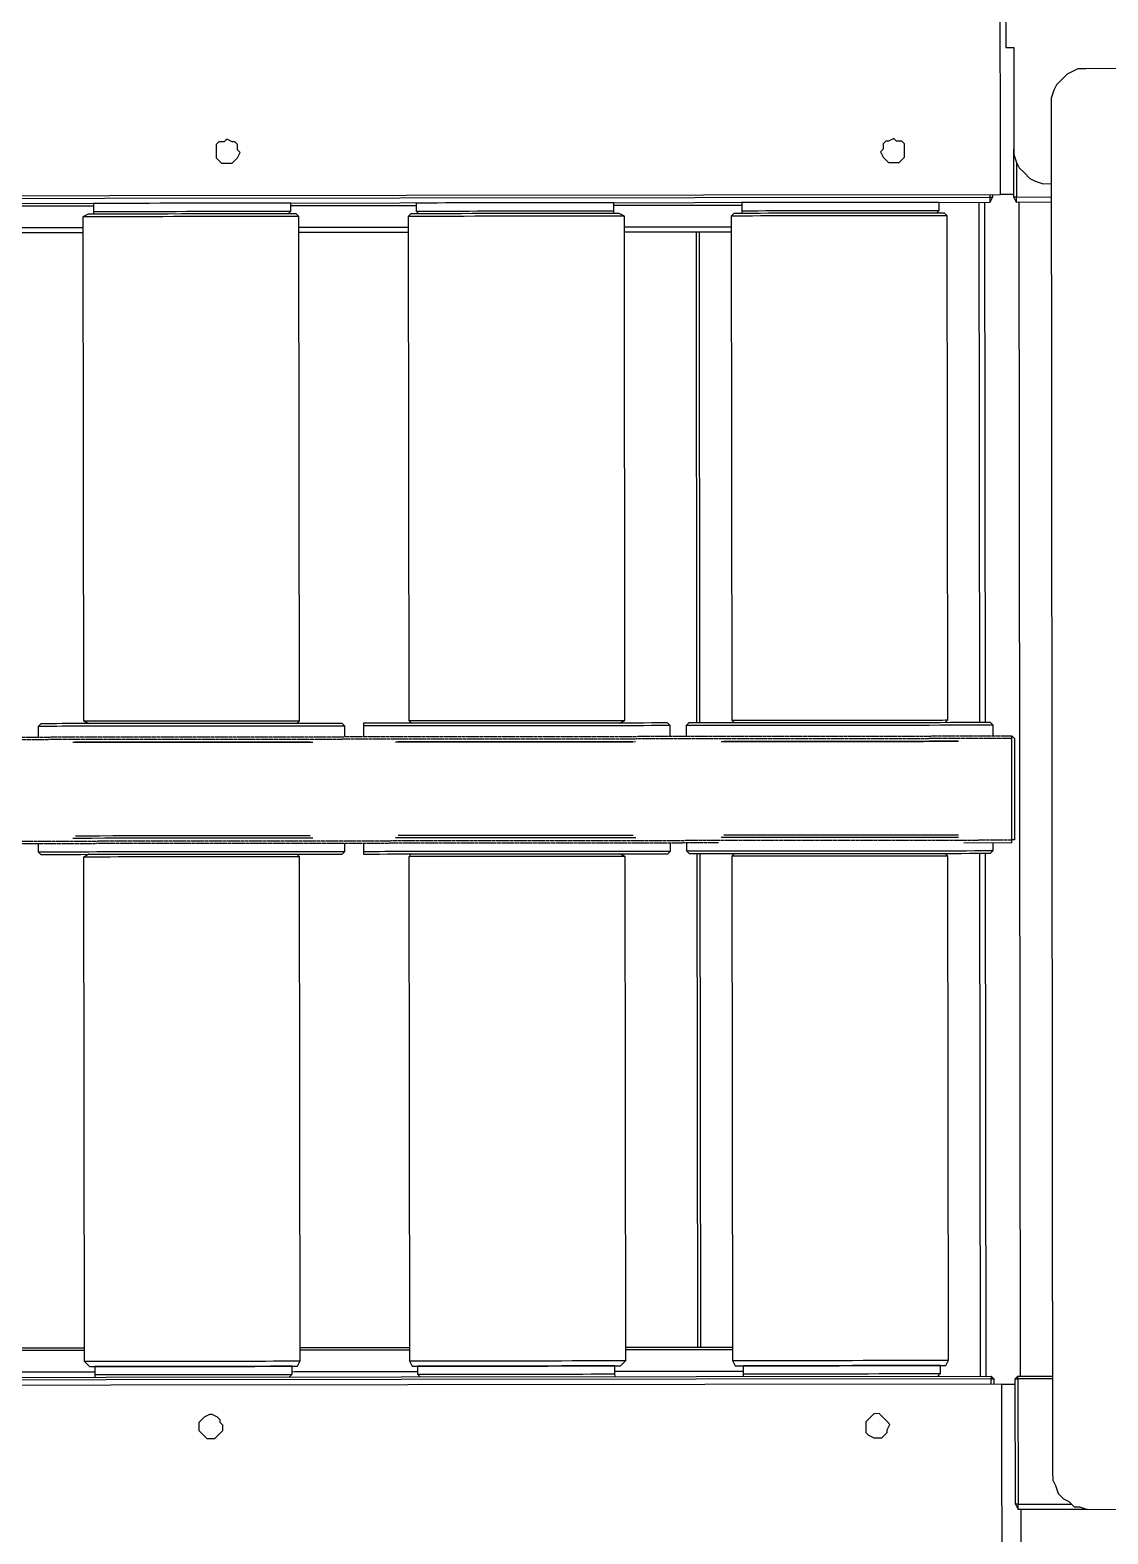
# Model space of a CAD drawing. Header units: feet. Extents: x -99009 to 3252343, y -11094690 to 9035152.
# Drawn here: x 2487718.2 to 2488017.5, y -1980406.8 to -1979989.1 of the extents above; entities that cross this region are included whole.
import ezdxf

# ---------------------------------------------------------------- set-up
doc = ezdxf.new("R2010")
doc.units = ezdxf.units.FT
doc.linetypes.add('PDF_IMPORT', pattern=[1, 0.8, -0.2])
doc.layers.add('1', color=1, linetype='Continuous')

# ---------------------------------------------------------------- blocks, each defined once
blk = doc.blocks.new('lEVELLING mACHINE')
at = {"color": 200, "lineweight": 25, "transparency": 33554684}
for points in [[(13652.91, 6944.32), (13652.91, 7044.34), (13653.65, 7044.34), (13654.39, 7044.34), (13655.14, 7044.34), (13655.88, 7044.34), (13656.62, 7044.34), (13658.1, 7044.34)], [(14653.18, 6932.46), (14653.18, 6941.35), (14653.18, 7044.34), (14652.44, 7044.34), (14651.7, 7044.34), (14650.96, 7044.34), (14650.22, 7044.34), (14648.74, 7044.34), (14648, 7044.34), (13658.1, 7044.34), (13658.1, 6909.49), (14648, 6909.49)], [(13449.15, 6544.21), (13634.39, 6544.21), (13636.61, 6544.21), (13638.09, 6544.95), (13639.58, 6545.69), (13641.06, 6547.17), (13642.54, 6548.65), (13643.28, 6550.14), (13644.02, 6552.36), (13644.02, 6553.84), (13644.02, 6933.94), (13644.02, 6936.17), (13643.28, 6937.65), (13642.54, 6939.87), (13641.06, 6941.35), (13639.58, 6942.09), (13638.09, 6943.57), (13636.61, 6943.57), (13634.39, 6944.32), (13449.15, 6944.32)], [(13634.39, 6944.32), (13653.65, 6944.32), (13653.65, 6942.83), (13638.84, 6942.83)], [(13644.02, 6908.01), (13653.65, 6908.01), (13653.65, 6942.83), (13654.39, 6942.83), (13653.65, 6944.32)], [(13654.39, 6942.83), (13654.39, 6908.01), (13653.65, 6908.01), (13653.65, 6907.27), (13644.02, 6907.27)], [(13658.1, 6909.49), (13656.62, 6909.49), (13655.88, 6909.49), (13655.14, 6909.49), (13654.39, 6909.49)], [(13661.06, 6909.49), (13661.06, 6908.01), (13660.32, 6908.01), (13660.32, 6909.49)], [(14644.29, 6907.27), (13661.06, 6907.27), (13661.06, 6908.01), (14644.29, 6908.01), (14644.29, 6909.49)], [(13652.91, 6907.27), (13652.91, 6581.25)], [(13654.39, 6908.01), (13653.65, 6907.27)], [(13661.06, 6907.27), (13660.32, 6908.01)], [(13662.55, 6762.04), (13662.55, 6907.27)], [(13664.03, 6907.27), (13664.03, 6762.04)], [(13732.19, 6762.04), (13732.93, 6762.79), (13732.93, 6902.82), (13732.19, 6904.3), (13731.45, 6904.3), (13730.71, 6904.3), (13729.97, 6904.3), (13728.49, 6904.3), (13727.01, 6904.3), (13725.53, 6904.3), (13723.3, 6904.3), (13721.08, 6904.3), (13718.12, 6904.3), (13715.15, 6904.3), (13712.19, 6904.3), (13709.22, 6904.3), (13706.26, 6904.3), (13703.3, 6904.3), (13699.59, 6904.3), (13696.63, 6904.3), (13693.66, 6904.3), (13690.7, 6904.3), (13687.74, 6904.3), (13685.51, 6904.3), (13682.55, 6904.3), (13680.33, 6904.3), (13678.85, 6904.3), (13677.36, 6904.3), (13675.88, 6904.3), (13675.14, 6904.3), (13674.4, 6904.3), (13673.66, 6904.3), (13672.92, 6902.82), (13672.92, 6762.79), (13673.66, 6762.04)], [(13675.88, 6907.27), (13675.14, 6906.53), (13675.14, 6904.3), (13675.88, 6904.3)], [(13675.14, 6904.3), (13675.88, 6904.3), (13676.62, 6904.3), (13677.36, 6904.3), (13678.85, 6904.3), (13681.07, 6904.3), (13683.29, 6904.3), (13685.51, 6904.3), (13687.74, 6904.3), (13690.7, 6904.3), (13693.66, 6904.3), (13696.63, 6904.3), (13699.59, 6904.3), (13702.56, 6904.3), (13705.52, 6904.3), (13709.22, 6904.3), (13712.19, 6904.3), (13715.15, 6904.3), (13717.37, 6904.3), (13720.34, 6904.3), (13722.56, 6904.3), (13724.78, 6904.3), (13726.27, 6904.3), (13727.75, 6904.3), (13729.23, 6904.3), (13729.97, 6904.3), (13729.97, 6906.53), (13729.97, 6907.27)], [(13729.97, 6906.53), (13729.23, 6906.53), (13728.49, 6906.53), (13727.01, 6906.53), (13725.53, 6906.53), (13723.3, 6906.53), (13721.08, 6906.53), (13718.86, 6906.53), (13715.89, 6906.53), (13713.67, 6906.53), (13710.71, 6906.53), (13707, 6906.53), (13704.04, 6906.53), (13701.07, 6906.53), (13698.11, 6906.53), (13695.15, 6906.53), (13692.18, 6906.53), (13689.22, 6906.53), (13686.26, 6906.53), (13684.03, 6906.53), (13681.81, 6906.53), (13680.33, 6906.53), (13678.1, 6906.53), (13677.36, 6906.53), (13675.88, 6906.53), (13675.14, 6906.53)], [(13729.97, 6906.53), (13729.97, 6906.53)], [(13765.54, 6905.79), (13764.8, 6905.79), (13762.57, 6905.79), (13760.35, 6905.79), (13757.39, 6905.79), (13755.16, 6905.79), (13752.2, 6905.79), (13749.24, 6905.79), (13746.27, 6905.79), (13743.31, 6905.79), (13741.08, 6905.79), (13738.12, 6905.79), (13735.16, 6905.79), (13732.93, 6905.79), (13730.71, 6905.79), (13729.97, 6905.79)], [(13729.97, 6904.3), (13729.97, 6904.3)], [(13821.85, 6762.04), (13822.59, 6762.79), (13822.59, 6902.82), (13821.85, 6904.3), (13821.11, 6904.3), (13820.37, 6904.3), (13818.88, 6904.3), (13817.4, 6904.3), (13815.18, 6904.3), (13812.96, 6904.3), (13810.73, 6904.3), (13808.51, 6904.3), (13805.55, 6904.3), (13802.58, 6904.3), (13799.62, 6904.3), (13796.66, 6904.3), (13792.95, 6904.3), (13789.99, 6904.3), (13787.02, 6904.3), (13784.06, 6904.3), (13781.1, 6904.3), (13778.13, 6904.3), (13775.17, 6904.3), (13772.95, 6904.3), (13770.72, 6904.3), (13768.5, 6904.3), (13767.02, 6904.3), (13765.54, 6904.3), (13764.8, 6904.3), (13764.05, 6904.3), (13762.57, 6902.82), (13762.57, 6762.79), (13764.05, 6762.04)], [(13765.54, 6907.27), (13765.54, 6906.53), (13765.54, 6904.3), (13766.28, 6904.3), (13767.76, 6904.3), (13769.24, 6904.3), (13770.72, 6904.3), (13772.95, 6904.3), (13775.17, 6904.3), (13778.13, 6904.3), (13780.35, 6904.3), (13783.32, 6904.3), (13786.28, 6904.3), (13789.25, 6904.3), (13792.95, 6904.3), (13795.91, 6904.3), (13798.88, 6904.3), (13801.84, 6904.3), (13804.81, 6904.3), (13807.77, 6904.3), (13809.99, 6904.3), (13812.22, 6904.3), (13814.44, 6904.3), (13816.66, 6904.3), (13818.14, 6904.3), (13818.88, 6904.3), (13819.62, 6904.3), (13820.37, 6904.3)], [(13820.37, 6906.53), (13819.62, 6906.53), (13818.14, 6906.53), (13817.4, 6906.53), (13815.18, 6906.53), (13813.7, 6906.53), (13811.47, 6906.53), (13808.51, 6906.53), (13806.29, 6906.53), (13803.32, 6906.53), (13800.36, 6906.53), (13797.4, 6906.53), (13794.43, 6906.53), (13790.73, 6906.53), (13787.76, 6906.53), (13784.8, 6906.53), (13781.84, 6906.53), (13778.87, 6906.53), (13776.65, 6906.53), (13774.43, 6906.53), (13772.2, 6906.53), (13769.98, 6906.53), (13768.5, 6906.53), (13767.02, 6906.53), (13766.28, 6906.53), (13765.54, 6906.53)], [(13765.54, 6904.3), (13765.54, 6904.3)], [(13819.62, 6904.3), (13820.37, 6904.3), (13820.37, 6906.53), (13819.62, 6907.27)], [(13820.37, 6906.53), (13820.37, 6906.53)], [(13855.19, 6905.79), (13854.45, 6905.79), (13852.23, 6905.79), (13850, 6905.79), (13847.78, 6905.79), (13844.82, 6905.79), (13841.85, 6905.79), (13839.63, 6905.79), (13836.67, 6905.79), (13833.7, 6905.79), (13830.74, 6905.79), (13827.77, 6905.79), (13825.55, 6905.79), (13823.33, 6905.79), (13821.11, 6905.79), (13820.37, 6905.79)], [(13911.5, 6762.04), (13912.98, 6762.79), (13912.98, 6902.82), (13911.5, 6904.3), (13910.76, 6904.3), (13910.02, 6904.3), (13908.54, 6904.3), (13907.06, 6904.3), (13905.57, 6904.3), (13903.35, 6904.3), (13901.13, 6904.3), (13898.16, 6904.3), (13895.2, 6904.3), (13892.24, 6904.3), (13889.27, 6904.3), (13886.31, 6904.3), (13883.35, 6904.3), (13879.64, 6904.3), (13876.68, 6904.3), (13873.71, 6904.3), (13870.75, 6904.3), (13867.79, 6904.3), (13865.56, 6904.3), (13862.6, 6904.3), (13860.38, 6904.3), (13858.89, 6904.3), (13857.41, 6904.3), (13855.93, 6904.3), (13855.19, 6904.3), (13854.45, 6904.3), (13853.71, 6904.3), (13852.97, 6902.82), (13852.97, 6762.79), (13853.71, 6762.04)], [(13855.19, 6904.3), (13855.93, 6904.3), (13856.67, 6904.3), (13857.41, 6904.3), (13858.89, 6904.3), (13861.12, 6904.3), (13863.34, 6904.3), (13865.56, 6904.3), (13867.79, 6904.3), (13870.75, 6904.3), (13873.71, 6904.3), (13876.68, 6904.3), (13879.64, 6904.3), (13882.6, 6904.3), (13885.57, 6904.3), (13888.53, 6904.3), (13892.24, 6904.3), (13894.46, 6904.3), (13897.42, 6904.3), (13900.39, 6904.3), (13902.61, 6904.3), (13904.83, 6904.3), (13906.31, 6904.3), (13907.8, 6904.3), (13909.28, 6904.3), (13910.02, 6904.3), (13910.02, 6906.53), (13910.02, 6907.27)], [(13855.93, 6907.27), (13855.19, 6906.53), (13855.19, 6904.3), (13855.93, 6904.3)], [(13910.02, 6906.53), (13909.28, 6906.53), (13908.54, 6906.53), (13907.06, 6906.53), (13905.57, 6906.53), (13903.35, 6906.53), (13901.13, 6906.53), (13898.91, 6906.53), (13895.94, 6906.53), (13893.72, 6906.53), (13890.75, 6906.53), (13887.05, 6906.53), (13884.09, 6906.53), (13881.12, 6906.53), (13878.16, 6906.53), (13875.2, 6906.53), (13872.23, 6906.53), (13869.27, 6906.53), (13866.3, 6906.53), (13864.08, 6906.53), (13861.86, 6906.53), (13860.38, 6906.53), (13858.15, 6906.53), (13857.41, 6906.53), (13855.93, 6906.53), (13855.19, 6906.53)], [(13910.02, 6906.53), (13910.02, 6906.53)], [(13945.58, 6905.79), (13944.84, 6905.79), (13942.62, 6905.79), (13940.4, 6905.79), (13937.43, 6905.79), (13935.21, 6905.79), (13932.25, 6905.79), (13929.28, 6905.79), (13926.32, 6905.79), (13923.36, 6905.79), (13921.13, 6905.79), (13918.17, 6905.79), (13915.21, 6905.79), (13912.98, 6905.79), (13910.76, 6905.79), (13910.02, 6905.79)], [(13910.02, 6904.3), (13910.02, 6904.3)], [(13732.93, 6902.82), (13732.19, 6902.82), (13731.45, 6902.82), (13730.71, 6902.82), (13729.23, 6902.82), (13727.75, 6902.82), (13725.53, 6902.82), (13723.3, 6902.82), (13721.08, 6902.82), (13718.12, 6902.82), (13715.89, 6902.82), (13712.93, 6902.82), (13709.22, 6902.82), (13706.26, 6902.82), (13703.3, 6902.82), (13699.59, 6902.82), (13696.63, 6902.82), (13693.66, 6902.82), (13690.7, 6902.82), (13687.74, 6902.82), (13684.77, 6902.82), (13682.55, 6902.82), (13680.33, 6902.82), (13678.1, 6902.82), (13676.62, 6902.82), (13675.14, 6902.82), (13673.66, 6902.82), (13672.92, 6902.82)], [(13822.59, 6902.82), (13821.85, 6902.82), (13821.11, 6902.82), (13819.62, 6902.82), (13817.4, 6902.82), (13815.92, 6902.82), (13813.7, 6902.82), (13811.47, 6902.82), (13808.51, 6902.82), (13805.55, 6902.82), (13802.58, 6902.82), (13799.62, 6902.82), (13795.91, 6902.82), (13792.95, 6902.82), (13789.99, 6902.82), (13786.28, 6902.82), (13783.32, 6902.82), (13780.35, 6902.82), (13777.39, 6902.82), (13775.17, 6902.82), (13772.2, 6902.82), (13769.98, 6902.82), (13767.76, 6902.82), (13766.28, 6902.82), (13764.8, 6902.82), (13764.05, 6902.82), (13763.31, 6902.82), (13762.57, 6902.82)], [(13912.98, 6902.82), (13912.24, 6902.82), (13911.5, 6902.82), (13910.76, 6902.82), (13909.28, 6902.82), (13907.8, 6902.82), (13905.57, 6902.82), (13903.35, 6902.82), (13901.13, 6902.82), (13898.16, 6902.82), (13895.94, 6902.82), (13892.24, 6902.82), (13889.27, 6902.82), (13886.31, 6902.82), (13883.35, 6902.82), (13879.64, 6902.82), (13876.68, 6902.82), (13873.71, 6902.82), (13870.75, 6902.82), (13867.79, 6902.82), (13864.82, 6902.82), (13862.6, 6902.82), (13860.38, 6902.82), (13858.15, 6902.82), (13856.67, 6902.82), (13855.19, 6902.82), (13853.71, 6902.82), (13852.97, 6902.82)], [(13732.93, 6899.86), (13735.16, 6899.86), (13738.12, 6899.86), (13741.08, 6899.86), (13743.31, 6899.86), (13746.27, 6899.86), (13749.24, 6899.86), (13752.2, 6899.86), (13755.16, 6899.86), (13757.39, 6899.86), (13760.35, 6899.86), (13762.57, 6899.86)], [(13762.57, 6899.12), (13761.83, 6899.12), (13759.61, 6899.12), (13756.64, 6899.12), (13754.42, 6899.12), (13751.46, 6899.12), (13748.49, 6899.12), (13745.53, 6899.12), (13743.31, 6899.12), (13740.34, 6899.12), (13737.38, 6899.12), (13735.16, 6899.12), (13732.93, 6899.12)], [(13741.83, 6762.04), (13741.83, 6899.12)], [(13742.57, 6899.12), (13742.57, 6762.04)], [(13822.59, 6899.86), (13823.33, 6899.86), (13825.55, 6899.86), (13827.77, 6899.86), (13830.74, 6899.86), (13833.7, 6899.86), (13836.67, 6899.86), (13839.63, 6899.86), (13841.85, 6899.86), (13844.82, 6899.86), (13847.78, 6899.86), (13850, 6899.86), (13852.23, 6899.86), (13852.97, 6899.86)], [(13852.97, 6899.12), (13851.49, 6899.12), (13849.26, 6899.12), (13847.04, 6899.12), (13844.08, 6899.12), (13841.11, 6899.12), (13838.89, 6899.12), (13835.93, 6899.12), (13832.96, 6899.12), (13830, 6899.12), (13827.77, 6899.12), (13825.55, 6899.12), (13823.33, 6899.12), (13822.59, 6899.12)], [(13912.98, 6899.86), (13915.21, 6899.86), (13918.17, 6899.86), (13921.13, 6899.86), (13923.36, 6899.86), (13926.32, 6899.86), (13929.28, 6899.86), (13932.25, 6899.86), (13935.21, 6899.86), (13937.43, 6899.86), (13940.4, 6899.86), (13942.62, 6899.86)], [(13942.62, 6899.12), (13941.88, 6899.12), (13938.92, 6899.12), (13936.69, 6899.12), (13934.47, 6899.12), (13931.51, 6899.12), (13928.54, 6899.12), (13925.58, 6899.12), (13922.62, 6899.12), (13920.39, 6899.12), (13917.43, 6899.12), (13915.21, 6899.12), (13912.98, 6899.12)], [(13672.92, 6762.79), (13673.66, 6762.79), (13675.14, 6762.79), (13676.62, 6762.79), (13678.1, 6762.79), (13680.33, 6762.79), (13682.55, 6762.79), (13684.77, 6762.79), (13687.74, 6762.79), (13690.7, 6762.79), (13693.66, 6762.79), (13696.63, 6762.79), (13699.59, 6762.79), (13703.3, 6762.79), (13706.26, 6762.79), (13709.22, 6762.79), (13712.93, 6762.79), (13715.89, 6762.79), (13718.12, 6762.79), (13721.08, 6762.79), (13723.3, 6762.79), (13725.53, 6762.79), (13727.75, 6762.79), (13729.23, 6762.79), (13730.71, 6762.79), (13731.45, 6762.79), (13732.19, 6762.79), (13732.93, 6762.79)], [(13762.57, 6762.79), (13763.31, 6762.79), (13764.05, 6762.79), (13764.8, 6762.79), (13766.28, 6762.79), (13767.76, 6762.79), (13769.98, 6762.79), (13772.2, 6762.79), (13775.17, 6762.79), (13777.39, 6762.79), (13780.35, 6762.79), (13783.32, 6762.79), (13786.28, 6762.79), (13789.99, 6762.79), (13792.95, 6762.79), (13795.91, 6762.79), (13799.62, 6762.79), (13802.58, 6762.79), (13805.55, 6762.79), (13808.51, 6762.79), (13811.47, 6762.79), (13813.7, 6762.79), (13815.92, 6762.79), (13817.4, 6762.79), (13819.62, 6762.79), (13821.11, 6762.79), (13821.85, 6762.79), (13822.59, 6762.79)], [(13852.97, 6762.79), (13853.71, 6762.79), (13855.19, 6762.79), (13856.67, 6762.79), (13858.15, 6762.79), (13860.38, 6762.79), (13862.6, 6762.79), (13864.82, 6762.79), (13867.79, 6762.79), (13870.75, 6762.79), (13873.71, 6762.79), (13876.68, 6762.79), (13879.64, 6762.79), (13883.35, 6762.79), (13886.31, 6762.79), (13889.27, 6762.79), (13892.24, 6762.79), (13895.94, 6762.79), (13898.16, 6762.79), (13901.13, 6762.79), (13903.35, 6762.79), (13905.57, 6762.79), (13907.8, 6762.79), (13909.28, 6762.79), (13910.76, 6762.79), (13911.5, 6762.79), (13912.24, 6762.79), (13912.98, 6762.79)], [(13668.47, 6759.08), (13655.14, 6759.08), (13655.14, 6758.34), (13655.14, 6730.18), (13655.14, 6729.44), (13654.39, 6730.18), (13654.39, 6758.34), (13655.14, 6758.34)], [(13655.14, 6758.34), (13655.14, 6758.34)], [(13745.53, 6759.08), (13745.53, 6761.3), (13744.79, 6762.04), (13744.05, 6762.04), (13743.31, 6762.04), (13741.83, 6762.04), (13740.34, 6762.04), (13738.86, 6762.04), (13736.64, 6762.04), (13733.68, 6762.04), (13731.45, 6762.04), (13728.49, 6762.04), (13724.78, 6762.04), (13721.82, 6762.04), (13718.12, 6762.04), (13714.41, 6762.04), (13710.71, 6762.04), (13707, 6762.04), (13702.56, 6762.04), (13698.85, 6762.04), (13695.15, 6762.04), (13691.44, 6762.04), (13687.74, 6762.04), (13684.03, 6762.04), (13681.07, 6762.04), (13677.36, 6762.04), (13674.4, 6762.04), (13671.44, 6762.04), (13669.21, 6762.04), (13666.99, 6762.04), (13665.51, 6762.04), (13664.03, 6762.04), (13662.55, 6762.04), (13661.8, 6762.04), (13661.06, 6762.04), (13660.32, 6761.3), (13660.32, 6759.08)], [(13745.53, 6761.3), (13744.79, 6761.3), (13744.05, 6761.3), (13742.57, 6761.3), (13741.08, 6761.3), (13738.86, 6761.3), (13736.64, 6761.3), (13734.42, 6761.3), (13732.19, 6761.3), (13729.23, 6761.3), (13725.53, 6761.3), (13722.56, 6761.3), (13718.86, 6761.3), (13715.15, 6761.3), (13711.45, 6761.3), (13707.74, 6761.3), (13704.04, 6761.3), (13699.59, 6761.3), (13695.89, 6761.3), (13692.18, 6761.3), (13688.48, 6761.3), (13684.77, 6761.3), (13681.81, 6761.3), (13678.1, 6761.3), (13675.14, 6761.3), (13672.18, 6761.3), (13669.95, 6761.3), (13667.73, 6761.3), (13665.51, 6761.3), (13664.03, 6761.3), (13662.55, 6761.3), (13661.06, 6761.3), (13660.32, 6761.3)], [(13835.18, 6759.08), (13835.18, 6761.3), (13835.18, 6762.04), (13834.44, 6762.04), (13832.96, 6762.04), (13832.22, 6762.04), (13830.74, 6762.04), (13828.52, 6762.04), (13826.29, 6762.04), (13824.07, 6762.04), (13821.11, 6762.04), (13818.14, 6762.04), (13815.18, 6762.04), (13811.47, 6762.04), (13807.77, 6762.04), (13804.06, 6762.04), (13800.36, 6762.04), (13796.66, 6762.04), (13792.95, 6762.04), (13789.25, 6762.04), (13784.8, 6762.04), (13781.1, 6762.04), (13777.39, 6762.04), (13774.43, 6762.04), (13770.72, 6762.04), (13767.76, 6762.04), (13764.8, 6762.04), (13761.83, 6762.04), (13759.61, 6762.04), (13757.39, 6762.04), (13755.16, 6762.04), (13753.68, 6762.04), (13752.2, 6762.04), (13751.46, 6762.04), (13750.72, 6762.04), (13749.98, 6761.3), (13749.98, 6759.08)], [(13835.18, 6761.3), (13834.44, 6761.3), (13833.7, 6761.3), (13832.22, 6761.3), (13830.74, 6761.3), (13829.26, 6761.3), (13827.03, 6761.3), (13824.81, 6761.3), (13821.85, 6761.3), (13818.88, 6761.3), (13815.92, 6761.3), (13812.22, 6761.3), (13809.25, 6761.3), (13805.55, 6761.3), (13801.84, 6761.3), (13797.4, 6761.3), (13793.69, 6761.3), (13789.99, 6761.3), (13786.28, 6761.3), (13782.58, 6761.3), (13778.87, 6761.3), (13775.17, 6761.3), (13771.46, 6761.3), (13768.5, 6761.3), (13765.54, 6761.3), (13762.57, 6761.3), (13759.61, 6761.3), (13757.39, 6761.3), (13755.9, 6761.3), (13753.68, 6761.3), (13752.2, 6761.3), (13751.46, 6761.3), (13750.72, 6761.3), (13749.98, 6761.3)], [(13925.58, 6759.08), (13925.58, 6761.3), (13924.84, 6762.04), (13924.1, 6762.04), (13923.36, 6762.04), (13921.87, 6762.04), (13920.39, 6762.04), (13918.91, 6762.04), (13916.69, 6762.04), (13913.72, 6762.04), (13911.5, 6762.04), (13908.54, 6762.04), (13904.83, 6762.04), (13901.87, 6762.04), (13898.16, 6762.04), (13894.46, 6762.04), (13890.75, 6762.04), (13887.05, 6762.04), (13882.6, 6762.04), (13878.9, 6762.04), (13875.2, 6762.04), (13871.49, 6762.04), (13867.79, 6762.04), (13864.08, 6762.04), (13860.38, 6762.04), (13857.41, 6762.04), (13854.45, 6762.04), (13851.49, 6762.04), (13849.26, 6762.04), (13847.04, 6762.04), (13845.56, 6762.04), (13843.33, 6762.04), (13842.59, 6762.04), (13841.85, 6762.04), (13841.11, 6762.04), (13840.37, 6761.3), (13840.37, 6759.08)], [(13925.58, 6761.3), (13924.84, 6761.3), (13924.1, 6761.3), (13922.62, 6761.3), (13921.13, 6761.3), (13918.91, 6761.3), (13916.69, 6761.3), (13914.47, 6761.3), (13911.5, 6761.3), (13909.28, 6761.3), (13905.57, 6761.3), (13902.61, 6761.3), (13898.91, 6761.3), (13895.2, 6761.3), (13891.5, 6761.3), (13887.79, 6761.3), (13884.09, 6761.3), (13879.64, 6761.3), (13875.94, 6761.3), (13872.23, 6761.3), (13868.53, 6761.3), (13864.82, 6761.3), (13861.86, 6761.3), (13858.15, 6761.3), (13855.19, 6761.3), (13852.23, 6761.3), (13850, 6761.3), (13847.78, 6761.3), (13845.56, 6761.3), (13844.08, 6761.3), (13842.59, 6761.3), (13841.11, 6761.3), (13840.37, 6761.3)], [(13669.95, 6757.6), (13671.44, 6757.6), (13673.66, 6757.6), (13676.62, 6757.6), (13679.59, 6757.6), (13683.29, 6757.6), (13687, 6757.6), (13690.7, 6757.6), (13694.41, 6757.6), (13698.11, 6757.6), (13701.82, 6757.6), (13705.52, 6757.6), (13709.22, 6757.6), (13713.67, 6757.6), (13717.37, 6757.6), (13720.34, 6757.6), (13724.04, 6757.6), (13727.01, 6757.6), (13730.71, 6757.6), (13732.93, 6757.6), (13735.9, 6757.6)], [(13735.16, 6756.86), (13733.68, 6756.86), (13731.45, 6756.86), (13728.49, 6756.86), (13724.78, 6756.86), (13721.82, 6756.86), (13718.12, 6756.86), (13714.41, 6756.86), (13710.71, 6756.86), (13707, 6756.86), (13702.56, 6756.86), (13698.85, 6756.86), (13695.15, 6756.86), (13691.44, 6756.86), (13687.74, 6756.86), (13684.03, 6756.86), (13681.07, 6756.86), (13677.36, 6756.86), (13674.4, 6756.86), (13671.44, 6756.86), (13669.95, 6756.86)], [(13759.61, 6757.6), (13761.09, 6757.6), (13764.05, 6757.6), (13767.02, 6757.6), (13769.98, 6757.6), (13772.95, 6757.6), (13776.65, 6757.6), (13780.35, 6757.6), (13784.06, 6757.6), (13787.76, 6757.6), (13792.21, 6757.6), (13795.91, 6757.6), (13799.62, 6757.6), (13803.32, 6757.6), (13807.03, 6757.6), (13810.73, 6757.6), (13814.44, 6757.6), (13817.4, 6757.6), (13820.37, 6757.6), (13823.33, 6757.6), (13825.55, 6757.6), (13826.29, 6757.6)], [(13825.55, 6756.86), (13824.07, 6756.86), (13821.11, 6756.86), (13818.14, 6756.86), (13815.18, 6756.86), (13811.47, 6756.86), (13807.77, 6756.86), (13804.06, 6756.86), (13800.36, 6756.86), (13796.66, 6756.86), (13792.95, 6756.86), (13789.25, 6756.86), (13784.8, 6756.86), (13781.1, 6756.86), (13777.39, 6756.86), (13774.43, 6756.86), (13770.72, 6756.86), (13767.76, 6756.86), (13764.8, 6756.86), (13761.83, 6756.86), (13760.35, 6756.86)], [(13849.26, 6757.6), (13851.49, 6757.6), (13853.71, 6757.6), (13856.67, 6757.6), (13859.64, 6757.6), (13863.34, 6757.6), (13867.04, 6757.6), (13870.75, 6757.6), (13874.45, 6757.6), (13878.16, 6757.6), (13881.86, 6757.6), (13885.57, 6757.6), (13889.27, 6757.6), (13893.72, 6757.6), (13897.42, 6757.6), (13900.39, 6757.6), (13904.09, 6757.6), (13907.06, 6757.6), (13910.76, 6757.6), (13912.98, 6757.6), (13915.95, 6757.6)], [(13915.21, 6756.86), (13913.72, 6756.86), (13911.5, 6756.86), (13908.54, 6756.86), (13904.83, 6756.86), (13901.87, 6756.86), (13898.16, 6756.86), (13894.46, 6756.86), (13890.75, 6756.86), (13887.05, 6756.86), (13882.6, 6756.86), (13878.9, 6756.86), (13875.2, 6756.86), (13871.49, 6756.86), (13867.79, 6756.86), (13864.08, 6756.86), (13860.38, 6756.86), (13857.41, 6756.86), (13854.45, 6756.86), (13851.49, 6756.86), (13850, 6756.86)], [(13655.14, 6729.44), (13655.14, 6729.44)], [(13660.32, 6729.44), (13660.32, 6726.48), (13661.06, 6725.74), (13661.8, 6725.74), (13662.55, 6725.74), (13664.03, 6725.74), (13665.51, 6725.74), (13666.99, 6725.74), (13669.21, 6725.74), (13672.18, 6725.74), (13675.14, 6725.74), (13678.1, 6725.74), (13681.07, 6725.74), (13684.77, 6725.74), (13687.74, 6725.74), (13691.44, 6725.74), (13695.89, 6725.74), (13699.59, 6725.74), (13703.3, 6725.74), (13707, 6725.74), (13710.71, 6725.74), (13714.41, 6725.74), (13718.12, 6725.74), (13721.82, 6725.74), (13725.53, 6725.74), (13728.49, 6725.74), (13731.45, 6725.74), (13734.42, 6725.74), (13736.64, 6725.74), (13738.86, 6725.74), (13740.34, 6725.74), (13741.83, 6725.74), (13743.31, 6725.74), (13744.05, 6725.74), (13744.79, 6725.74), (13745.53, 6726.48), (13745.53, 6729.44)], [(13735.9, 6730.92), (13735.16, 6730.92), (13732.93, 6730.92), (13729.97, 6730.92), (13727.01, 6730.92), (13723.3, 6730.92), (13720.34, 6730.92), (13716.63, 6730.92), (13712.93, 6730.92), (13709.22, 6730.92), (13704.78, 6730.92), (13701.07, 6730.92), (13697.37, 6730.92), (13693.66, 6730.92), (13689.96, 6730.92), (13686.26, 6730.92), (13682.55, 6730.92), (13679.59, 6730.92), (13676.62, 6730.92), (13673.66, 6730.92), (13670.7, 6730.92), (13669.95, 6730.92), (13672.18, 6730.92), (13675.14, 6730.92), (13678.1, 6730.92), (13681.07, 6730.92), (13684.77, 6730.92), (13687.74, 6730.92), (13691.44, 6730.92), (13695.89, 6730.92), (13699.59, 6730.92), (13703.3, 6730.92), (13707, 6730.92), (13710.71, 6730.92), (13714.41, 6730.92), (13718.12, 6730.92), (13721.82, 6730.92), (13725.53, 6730.92), (13728.49, 6730.92), (13731.45, 6730.92), (13734.42, 6730.92), (13735.16, 6730.92)], [(13749.98, 6729.44), (13749.98, 6726.48), (13750.72, 6725.74), (13751.46, 6725.74), (13752.2, 6725.74), (13753.68, 6725.74), (13755.16, 6725.74), (13757.39, 6725.74), (13759.61, 6725.74), (13761.83, 6725.74), (13764.8, 6725.74), (13767.76, 6725.74), (13771.46, 6725.74), (13774.43, 6725.74), (13778.13, 6725.74), (13781.84, 6725.74), (13785.54, 6725.74), (13789.25, 6725.74), (13792.95, 6725.74), (13797.4, 6725.74), (13801.1, 6725.74), (13804.81, 6725.74), (13808.51, 6725.74), (13812.22, 6725.74), (13815.18, 6725.74), (13818.14, 6725.74), (13821.11, 6725.74), (13824.07, 6725.74), (13826.29, 6725.74), (13828.52, 6725.74), (13830.74, 6725.74), (13832.22, 6725.74), (13833.7, 6725.74), (13834.44, 6725.74), (13835.18, 6725.74), (13835.18, 6726.48), (13835.18, 6729.44)], [(13826.29, 6730.92), (13825.55, 6730.92), (13822.59, 6730.92), (13819.62, 6730.92), (13816.66, 6730.92), (13813.7, 6730.92), (13809.99, 6730.92), (13806.29, 6730.92), (13802.58, 6730.92), (13798.88, 6730.92), (13795.17, 6730.92), (13791.47, 6730.92), (13787.02, 6730.92), (13783.32, 6730.92), (13779.61, 6730.92), (13775.91, 6730.92), (13772.95, 6730.92), (13769.24, 6730.92), (13766.28, 6730.92), (13763.31, 6730.92), (13760.35, 6730.92), (13759.61, 6730.92)], [(13760.35, 6730.92), (13761.83, 6730.92), (13764.8, 6730.92), (13767.76, 6730.92), (13771.46, 6730.92), (13774.43, 6730.92), (13778.13, 6730.92), (13781.84, 6730.92), (13785.54, 6730.92), (13789.25, 6730.92), (13792.95, 6730.92), (13797.4, 6730.92), (13801.1, 6730.92), (13804.81, 6730.92), (13808.51, 6730.92), (13812.22, 6730.92), (13815.18, 6730.92), (13818.14, 6730.92), (13821.11, 6730.92), (13824.07, 6730.92), (13825.55, 6730.92)], [(13840.37, 6729.44), (13840.37, 6726.48), (13841.11, 6725.74), (13841.85, 6725.74), (13842.59, 6725.74), (13844.08, 6725.74), (13845.56, 6725.74), (13847.04, 6725.74), (13849.26, 6725.74), (13852.23, 6725.74), (13855.19, 6725.74), (13858.15, 6725.74), (13861.12, 6725.74), (13864.82, 6725.74), (13867.79, 6725.74), (13871.49, 6725.74), (13875.2, 6725.74), (13879.64, 6725.74), (13883.35, 6725.74), (13887.05, 6725.74), (13890.75, 6725.74), (13894.46, 6725.74), (13898.16, 6725.74), (13901.87, 6725.74), (13905.57, 6725.74), (13908.54, 6725.74), (13911.5, 6725.74), (13914.47, 6725.74), (13916.69, 6725.74), (13918.91, 6725.74), (13920.39, 6725.74), (13921.87, 6725.74), (13923.36, 6725.74), (13924.1, 6725.74), (13924.84, 6725.74), (13925.58, 6726.48), (13925.58, 6729.44)], [(13915.95, 6730.92), (13915.21, 6730.92), (13912.98, 6730.92), (13910.02, 6730.92), (13907.06, 6730.92), (13903.35, 6730.92), (13900.39, 6730.92), (13896.68, 6730.92), (13892.98, 6730.92), (13889.27, 6730.92), (13884.83, 6730.92), (13881.12, 6730.92), (13877.42, 6730.92), (13873.71, 6730.92), (13870.01, 6730.92), (13866.3, 6730.92), (13862.6, 6730.92), (13859.64, 6730.92), (13855.93, 6730.92), (13853.71, 6730.92), (13850.74, 6730.92), (13849.26, 6730.92)], [(13850, 6730.92), (13852.23, 6730.92), (13855.19, 6730.92), (13858.15, 6730.92), (13861.12, 6730.92), (13864.82, 6730.92), (13867.79, 6730.92), (13871.49, 6730.92), (13875.2, 6730.92), (13879.64, 6730.92), (13883.35, 6730.92), (13887.05, 6730.92), (13890.75, 6730.92), (13894.46, 6730.92), (13898.16, 6730.92), (13901.87, 6730.92), (13905.57, 6730.92), (13908.54, 6730.92), (13911.5, 6730.92), (13914.47, 6730.92), (13915.21, 6730.92)], [(13660.32, 6726.48), (13661.06, 6726.48), (13662.55, 6726.48), (13663.29, 6726.48), (13665.51, 6726.48), (13666.99, 6726.48), (13669.21, 6726.48), (13672.18, 6726.48), (13675.14, 6726.48), (13678.1, 6726.48), (13681.07, 6726.48), (13684.77, 6726.48), (13687.74, 6726.48), (13691.44, 6726.48), (13695.15, 6726.48), (13699.59, 6726.48), (13703.3, 6726.48), (13707, 6726.48), (13710.71, 6726.48), (13714.41, 6726.48), (13718.12, 6726.48), (13721.82, 6726.48), (13725.53, 6726.48), (13728.49, 6726.48), (13731.45, 6726.48), (13734.42, 6726.48), (13736.64, 6726.48), (13738.86, 6726.48), (13741.08, 6726.48), (13742.57, 6726.48), (13743.31, 6726.48), (13744.79, 6726.48), (13745.53, 6726.48)], [(13662.55, 6581.25), (13662.55, 6725.74)], [(13664.03, 6725.74), (13664.03, 6581.25)], [(13673.66, 6725.74), (13672.92, 6725), (13672.92, 6584.96), (13673.66, 6584.22), (13674.4, 6584.22), (13675.88, 6584.22), (13676.62, 6584.22), (13678.1, 6584.22), (13680.33, 6584.22), (13682.55, 6584.22), (13684.77, 6584.22), (13687.74, 6584.22), (13689.96, 6584.22), (13692.92, 6584.22), (13696.63, 6584.22), (13699.59, 6584.22), (13702.56, 6584.22), (13705.52, 6584.22), (13709.22, 6584.22), (13712.19, 6584.22), (13715.15, 6584.22), (13718.12, 6584.22), (13720.34, 6584.22), (13722.56, 6584.22), (13724.78, 6584.22), (13727.01, 6584.22), (13728.49, 6584.22), (13729.97, 6584.22), (13730.71, 6584.22), (13731.45, 6584.22), (13732.19, 6584.22), (13732.93, 6584.96), (13732.93, 6725), (13732.19, 6725.74)], [(13732.93, 6725), (13732.19, 6725), (13731.45, 6725), (13729.97, 6725), (13728.49, 6725), (13727.01, 6725), (13724.78, 6725), (13722.56, 6725), (13719.6, 6725), (13716.63, 6725), (13713.67, 6725), (13710.71, 6725), (13707.74, 6725), (13704.78, 6725), (13701.07, 6725), (13698.11, 6725), (13695.15, 6725), (13691.44, 6725), (13688.48, 6725), (13686.26, 6725), (13683.29, 6725), (13681.07, 6725), (13678.85, 6725), (13677.36, 6725), (13675.88, 6725), (13674.4, 6725), (13673.66, 6725), (13672.92, 6725)], [(13741.83, 6589.4), (13741.83, 6725.74)], [(13742.57, 6725.74), (13742.57, 6589.4)], [(13749.98, 6726.48), (13750.72, 6726.48), (13751.46, 6726.48), (13752.2, 6726.48), (13753.68, 6726.48), (13755.16, 6726.48), (13757.39, 6726.48), (13759.61, 6726.48), (13761.83, 6726.48), (13764.8, 6726.48), (13767.76, 6726.48), (13770.72, 6726.48), (13774.43, 6726.48), (13778.13, 6726.48), (13781.84, 6726.48), (13785.54, 6726.48), (13789.25, 6726.48), (13792.95, 6726.48), (13797.4, 6726.48), (13801.1, 6726.48), (13804.81, 6726.48), (13808.51, 6726.48), (13811.47, 6726.48), (13815.18, 6726.48), (13818.14, 6726.48), (13821.11, 6726.48), (13824.07, 6726.48), (13826.29, 6726.48), (13828.52, 6726.48), (13830.74, 6726.48), (13832.22, 6726.48), (13833.7, 6726.48), (13834.44, 6726.48), (13835.18, 6726.48)], [(13764.05, 6725.74), (13762.57, 6725), (13762.57, 6584.96), (13764.05, 6584.22), (13764.8, 6584.22), (13765.54, 6584.22), (13767.02, 6584.22), (13768.5, 6584.22), (13769.98, 6584.22), (13772.2, 6584.22), (13775.17, 6584.22), (13777.39, 6584.22), (13780.35, 6584.22), (13783.32, 6584.22), (13786.28, 6584.22), (13789.25, 6584.22), (13792.95, 6584.22), (13795.91, 6584.22), (13798.88, 6584.22), (13801.84, 6584.22), (13804.81, 6584.22), (13807.77, 6584.22), (13810.73, 6584.22), (13812.96, 6584.22), (13815.18, 6584.22), (13816.66, 6584.22), (13818.88, 6584.22), (13819.62, 6584.22), (13821.11, 6584.22), (13821.85, 6584.22), (13822.59, 6584.96), (13822.59, 6725), (13821.85, 6725.74)], [(13822.59, 6725), (13821.85, 6725), (13821.11, 6725), (13820.37, 6725), (13818.88, 6725), (13816.66, 6725), (13814.44, 6725), (13812.22, 6725), (13809.99, 6725), (13807.03, 6725), (13804.06, 6725), (13801.1, 6725), (13797.4, 6725), (13794.43, 6725), (13791.47, 6725), (13787.76, 6725), (13784.8, 6725), (13781.84, 6725), (13778.87, 6725), (13775.91, 6725), (13773.69, 6725), (13770.72, 6725), (13769.24, 6725), (13767.02, 6725), (13765.54, 6725), (13764.8, 6725), (13763.31, 6725), (13762.57, 6725)], [(13840.37, 6726.48), (13841.11, 6726.48), (13842.59, 6726.48), (13843.33, 6726.48), (13845.56, 6726.48), (13847.04, 6726.48), (13849.26, 6726.48), (13852.23, 6726.48), (13854.45, 6726.48), (13858.15, 6726.48), (13861.12, 6726.48), (13864.82, 6726.48), (13867.79, 6726.48), (13871.49, 6726.48), (13875.2, 6726.48), (13879.64, 6726.48), (13883.35, 6726.48), (13887.05, 6726.48), (13890.75, 6726.48), (13894.46, 6726.48), (13898.16, 6726.48), (13901.87, 6726.48), (13905.57, 6726.48), (13908.54, 6726.48), (13911.5, 6726.48), (13914.47, 6726.48), (13916.69, 6726.48), (13918.91, 6726.48), (13920.39, 6726.48), (13922.62, 6726.48), (13923.36, 6726.48), (13924.84, 6726.48), (13925.58, 6726.48)], [(13853.71, 6725.74), (13852.97, 6725), (13852.97, 6584.96), (13853.71, 6584.22), (13854.45, 6584.22), (13855.93, 6584.22), (13856.67, 6584.22), (13858.15, 6584.22), (13860.38, 6584.22), (13862.6, 6584.22), (13864.82, 6584.22), (13867.79, 6584.22), (13870.01, 6584.22), (13872.97, 6584.22), (13876.68, 6584.22), (13879.64, 6584.22), (13882.6, 6584.22), (13885.57, 6584.22), (13889.27, 6584.22), (13892.24, 6584.22), (13895.2, 6584.22), (13898.16, 6584.22), (13900.39, 6584.22), (13902.61, 6584.22), (13904.83, 6584.22), (13907.06, 6584.22), (13908.54, 6584.22), (13910.02, 6584.22), (13910.76, 6584.22), (13911.5, 6584.22), (13912.98, 6584.96), (13912.98, 6725), (13911.5, 6725.74)], [(13912.98, 6725), (13912.24, 6725), (13911.5, 6725), (13910.02, 6725), (13908.54, 6725), (13907.06, 6725), (13904.83, 6725), (13902.61, 6725), (13899.65, 6725), (13896.68, 6725), (13893.72, 6725), (13890.75, 6725), (13887.79, 6725), (13884.83, 6725), (13881.12, 6725), (13878.16, 6725), (13875.2, 6725), (13871.49, 6725), (13868.53, 6725), (13866.3, 6725), (13863.34, 6725), (13861.12, 6725), (13858.89, 6725), (13857.41, 6725), (13855.93, 6725), (13854.45, 6725), (13853.71, 6725), (13852.97, 6725)], [(13732.93, 6589.4), (13735.16, 6589.4), (13737.38, 6589.4), (13739.6, 6589.4), (13742.57, 6589.4), (13745.53, 6589.4), (13747.75, 6589.4), (13750.72, 6589.4), (13753.68, 6589.4), (13755.9, 6589.4), (13758.87, 6589.4), (13761.09, 6589.4), (13762.57, 6589.4)], [(13762.57, 6587.92), (13761.83, 6587.92), (13759.61, 6587.92), (13756.64, 6587.92), (13753.68, 6587.92), (13751.46, 6587.92), (13748.49, 6587.92), (13745.53, 6587.92), (13742.57, 6587.92), (13739.6, 6587.92), (13737.38, 6587.92), (13734.42, 6587.92), (13732.93, 6587.92)], [(13822.59, 6589.4), (13824.81, 6589.4), (13827.03, 6589.4), (13830, 6589.4), (13832.22, 6589.4), (13835.18, 6589.4), (13838.15, 6589.4), (13841.11, 6589.4), (13843.33, 6589.4), (13846.3, 6589.4), (13848.52, 6589.4), (13851.49, 6589.4), (13852.97, 6589.4)], [(13852.97, 6587.92), (13851.49, 6587.92), (13849.26, 6587.92), (13847.04, 6587.92), (13844.08, 6587.92), (13841.11, 6587.92), (13838.15, 6587.92), (13835.18, 6587.92), (13832.22, 6587.92), (13830, 6587.92), (13827.03, 6587.92), (13824.81, 6587.92), (13822.59, 6587.92)], [(13912.98, 6589.4), (13915.21, 6589.4), (13917.43, 6589.4), (13919.65, 6589.4), (13922.62, 6589.4), (13925.58, 6589.4), (13927.8, 6589.4), (13930.77, 6589.4), (13933.73, 6589.4), (13935.95, 6589.4), (13938.92, 6589.4), (13941.14, 6589.4), (13942.62, 6589.4)], [(13942.62, 6587.92), (13941.88, 6587.92), (13939.66, 6587.92), (13936.69, 6587.92), (13933.73, 6587.92), (13931.51, 6587.92), (13928.54, 6587.92), (13925.58, 6587.92), (13922.62, 6587.92), (13919.65, 6587.92), (13917.43, 6587.92), (13914.47, 6587.92), (13912.98, 6587.92)], [(13672.92, 6584.96), (13673.66, 6584.96), (13674.4, 6584.96), (13675.88, 6584.96), (13677.36, 6584.96), (13678.85, 6584.96), (13681.07, 6584.96), (13683.29, 6584.96), (13686.26, 6584.96), (13688.48, 6584.96), (13691.44, 6584.96), (13695.15, 6584.96), (13698.11, 6584.96), (13701.07, 6584.96), (13704.78, 6584.96), (13707.74, 6584.96), (13710.71, 6584.96), (13713.67, 6584.96), (13716.63, 6584.96), (13719.6, 6584.96), (13722.56, 6584.96), (13724.78, 6584.96), (13727.01, 6584.96), (13728.49, 6584.96), (13729.97, 6584.96), (13731.45, 6584.96), (13732.19, 6584.96), (13732.93, 6584.96)], [(13675.88, 6584.22), (13675.14, 6583.48), (13675.14, 6581.25), (13675.88, 6581.25)], [(13675.14, 6581.25), (13675.88, 6581.25), (13676.62, 6581.25), (13677.36, 6581.25), (13678.85, 6581.25), (13680.33, 6581.25), (13682.55, 6581.25), (13684.77, 6581.25), (13687.74, 6581.25), (13689.96, 6581.25), (13692.92, 6581.25), (13695.89, 6581.25), (13698.85, 6581.25), (13702.56, 6581.25), (13705.52, 6581.25), (13708.48, 6581.25), (13711.45, 6581.25), (13714.41, 6581.25), (13717.37, 6581.25), (13719.6, 6581.25), (13721.82, 6581.25), (13724.04, 6581.25), (13726.27, 6581.25), (13727.75, 6581.25), (13728.49, 6581.25), (13729.97, 6581.25), (13729.97, 6583.48), (13729.97, 6584.22)], [(13729.97, 6583.48), (13729.23, 6583.48), (13728.49, 6583.48), (13727.01, 6583.48), (13725.53, 6583.48), (13723.3, 6583.48), (13721.08, 6583.48), (13718.86, 6583.48), (13715.89, 6583.48), (13712.93, 6583.48), (13709.97, 6583.48), (13707, 6583.48), (13704.04, 6583.48), (13700.33, 6583.48), (13697.37, 6583.48), (13694.41, 6583.48), (13691.44, 6583.48), (13688.48, 6583.48), (13686.26, 6583.48), (13684.03, 6583.48), (13681.81, 6583.48), (13679.59, 6583.48), (13678.1, 6583.48), (13676.62, 6583.48), (13675.88, 6583.48), (13675.14, 6583.48)], [(13762.57, 6584.96), (13763.31, 6584.96), (13764.8, 6584.96), (13765.54, 6584.96), (13767.02, 6584.96), (13769.24, 6584.96), (13770.72, 6584.96), (13773.69, 6584.96), (13775.91, 6584.96), (13778.87, 6584.96), (13781.84, 6584.96), (13784.8, 6584.96), (13787.76, 6584.96), (13791.47, 6584.96), (13794.43, 6584.96), (13797.4, 6584.96), (13801.1, 6584.96), (13804.06, 6584.96), (13807.03, 6584.96), (13809.99, 6584.96), (13812.22, 6584.96), (13814.44, 6584.96), (13816.66, 6584.96), (13818.88, 6584.96), (13820.37, 6584.96), (13821.11, 6584.96), (13821.85, 6584.96), (13822.59, 6584.96)], [(13765.54, 6584.22), (13765.54, 6583.48), (13765.54, 6581.25), (13766.28, 6581.25), (13767.76, 6581.25), (13769.24, 6581.25), (13770.72, 6581.25), (13772.95, 6581.25), (13775.17, 6581.25), (13777.39, 6581.25), (13780.35, 6581.25), (13783.32, 6581.25), (13786.28, 6581.25), (13789.25, 6581.25), (13792.21, 6581.25), (13795.17, 6581.25), (13798.14, 6581.25), (13801.84, 6581.25), (13804.81, 6581.25), (13807.03, 6581.25), (13809.99, 6581.25), (13812.22, 6581.25), (13814.44, 6581.25), (13815.92, 6581.25), (13817.4, 6581.25), (13818.88, 6581.25), (13819.62, 6581.25), (13820.37, 6581.25)], [(13820.37, 6583.48), (13819.62, 6583.48), (13818.14, 6583.48), (13816.66, 6583.48), (13815.18, 6583.48), (13812.96, 6583.48), (13810.73, 6583.48), (13808.51, 6583.48), (13805.55, 6583.48), (13803.32, 6583.48), (13800.36, 6583.48), (13796.66, 6583.48), (13793.69, 6583.48), (13790.73, 6583.48), (13787.76, 6583.48), (13784.8, 6583.48), (13781.84, 6583.48), (13778.87, 6583.48), (13775.91, 6583.48), (13773.69, 6583.48), (13771.46, 6583.48), (13769.98, 6583.48), (13768.5, 6583.48), (13767.02, 6583.48), (13766.28, 6583.48), (13765.54, 6583.48)], [(13819.62, 6581.25), (13820.37, 6581.25), (13820.37, 6583.48), (13819.62, 6584.22)], [(13852.97, 6584.96), (13853.71, 6584.96), (13854.45, 6584.96), (13855.93, 6584.96), (13857.41, 6584.96), (13858.89, 6584.96), (13861.12, 6584.96), (13863.34, 6584.96), (13866.3, 6584.96), (13868.53, 6584.96), (13871.49, 6584.96), (13875.2, 6584.96), (13878.16, 6584.96), (13881.12, 6584.96), (13884.83, 6584.96), (13887.79, 6584.96), (13890.75, 6584.96), (13893.72, 6584.96), (13896.68, 6584.96), (13899.65, 6584.96), (13902.61, 6584.96), (13904.83, 6584.96), (13907.06, 6584.96), (13908.54, 6584.96), (13910.02, 6584.96), (13911.5, 6584.96), (13912.24, 6584.96), (13912.98, 6584.96)], [(13855.93, 6584.22), (13855.19, 6583.48), (13855.19, 6581.25), (13855.93, 6581.25)], [(13855.19, 6581.25), (13855.93, 6581.25), (13856.67, 6581.25), (13857.41, 6581.25), (13858.89, 6581.25), (13860.38, 6581.25), (13862.6, 6581.25), (13864.82, 6581.25), (13867.79, 6581.25), (13870.01, 6581.25), (13872.97, 6581.25), (13875.94, 6581.25), (13878.9, 6581.25), (13882.6, 6581.25), (13885.57, 6581.25), (13888.53, 6581.25), (13891.5, 6581.25), (13894.46, 6581.25), (13897.42, 6581.25), (13899.65, 6581.25), (13901.87, 6581.25), (13904.09, 6581.25), (13906.31, 6581.25), (13907.8, 6581.25), (13908.54, 6581.25), (13910.02, 6581.25), (13910.02, 6583.48), (13910.02, 6584.22)], [(13910.02, 6583.48), (13909.28, 6583.48), (13908.54, 6583.48), (13907.06, 6583.48), (13905.57, 6583.48), (13903.35, 6583.48), (13901.13, 6583.48), (13898.91, 6583.48), (13895.94, 6583.48), (13892.98, 6583.48), (13890.01, 6583.48), (13887.05, 6583.48), (13884.09, 6583.48), (13880.38, 6583.48), (13877.42, 6583.48), (13874.45, 6583.48), (13871.49, 6583.48), (13868.53, 6583.48), (13866.3, 6583.48), (13864.08, 6583.48), (13861.86, 6583.48), (13859.64, 6583.48), (13858.15, 6583.48), (13856.67, 6583.48), (13855.93, 6583.48), (13855.19, 6583.48)], [(13644.02, 6581.25), (13653.65, 6581.25), (13653.65, 6579.77), (13644.02, 6579.77)], [(13653.65, 6581.25), (13654.39, 6579.77)], [(13653.65, 6570.14), (13653.65, 6579.77), (13654.39, 6579.77), (13654.39, 6566.44)], [(13654.39, 6579.03), (13655.14, 6579.03), (13655.88, 6579.03), (13656.62, 6579.03), (13658.1, 6579.03)], [(14648, 6579.03), (13658.1, 6579.03), (13658.1, 6444.18), (14648, 6444.18)], [(13661.06, 6579.03), (13661.06, 6579.77), (13660.32, 6579.77), (13661.06, 6581.25)], [(13660.32, 6579.03), (13660.32, 6579.77)], [(13729.97, 6582), (13730.71, 6582), (13732.19, 6582), (13734.42, 6582), (13737.38, 6582), (13739.6, 6582), (13742.57, 6582), (13745.53, 6582), (13748.49, 6582), (13751.46, 6582), (13753.68, 6582), (13756.64, 6582), (13759.61, 6582), (13761.83, 6582), (13764.05, 6582), (13765.54, 6582)], [(13729.97, 6581.25), (13729.97, 6581.25)], [(13765.54, 6581.25), (13765.54, 6581.25)], [(13820.37, 6582), (13822.59, 6582), (13824.81, 6582), (13827.03, 6582), (13830, 6582), (13832.22, 6582), (13835.18, 6582), (13838.15, 6582), (13841.11, 6582), (13844.08, 6582), (13847.04, 6582), (13849.26, 6582), (13851.49, 6582), (13853.71, 6582), (13855.19, 6582)], [(13910.02, 6582), (13910.76, 6582), (13912.24, 6582), (13914.47, 6582), (13917.43, 6582), (13919.65, 6582), (13922.62, 6582), (13925.58, 6582), (13928.54, 6582), (13931.51, 6582), (13933.73, 6582), (13936.69, 6582), (13939.66, 6582), (13941.88, 6582), (13944.1, 6582), (13945.58, 6582)], [(13910.02, 6581.25), (13910.02, 6581.25)], [(13449.15, 6486.41), (13656.62, 6486.41), (13656.62, 6538.28), (13654.39, 6538.28), (13654.39, 6566.44), (13654.39, 6567.92), (13653.65, 6570.14), (13652.91, 6571.62), (13651.43, 6573.1), (13649.95, 6574.59), (13648.47, 6575.33), (13646.24, 6576.07), (13644.02, 6576.07)]]:
    blk.add_lwpolyline(points, dxfattribs=at)
for points in [[(13692.92, 6924.31), (13691.44, 6924.31), (13690.7, 6923.57), (13689.96, 6922.83), (13689.96, 6922.09), (13689.22, 6920.61), (13689.96, 6919.86), (13690.7, 6919.12), (13691.44, 6918.38), (13692.18, 6917.64), (13693.66, 6917.64), (13694.41, 6918.38), (13695.15, 6919.12), (13695.89, 6919.86), (13695.89, 6920.61), (13695.89, 6922.09), (13695.89, 6922.83), (13695.15, 6923.57), (13693.66, 6924.31)], [(13878.16, 6924.31), (13876.68, 6924.31), (13875.94, 6923.57), (13875.2, 6922.83), (13874.45, 6922.09), (13874.45, 6920.61), (13875.2, 6919.86), (13875.2, 6919.12), (13875.94, 6918.38), (13877.42, 6917.64), (13878.16, 6917.64), (13879.64, 6918.38), (13880.38, 6919.12), (13881.12, 6919.86), (13881.12, 6920.61), (13881.12, 6922.09), (13880.38, 6922.83), (13879.64, 6923.57), (13878.9, 6924.31)], [(13661.06, 6581.25), (14644.29, 6581.25), (14644.29, 6579.77), (13661.06, 6579.77)], [(13687.74, 6563.47), (13689.22, 6564.21), (13689.96, 6564.21), (13690.7, 6564.95), (13690.7, 6566.44), (13691.44, 6567.18), (13690.7, 6568.66), (13689.96, 6569.4), (13689.22, 6570.14), (13688.48, 6570.14), (13687, 6570.14), (13686.26, 6570.14), (13685.51, 6569.4), (13684.77, 6568.66), (13684.77, 6567.18), (13684.77, 6566.44), (13684.77, 6564.95), (13685.51, 6564.21), (13687, 6564.21)], [(13872.97, 6563.47), (13873.71, 6564.21), (13875.2, 6564.21), (13875.94, 6564.95), (13875.94, 6566.44), (13875.94, 6567.18), (13875.94, 6568.66), (13875.2, 6569.4), (13874.45, 6570.14), (13873.71, 6570.14), (13872.23, 6570.14), (13871.49, 6570.14), (13870.75, 6569.4), (13870.01, 6568.66), (13869.27, 6567.18), (13870.01, 6566.44), (13870.01, 6564.95), (13870.75, 6564.21), (13871.49, 6564.21)]]:
    blk.add_lwpolyline(points, close=True, dxfattribs=at)
at = {"color": 200, "linetype": 'PDF_IMPORT', "lineweight": 25, "ltscale": 0.044444, "transparency": 33554684}
for points in [[(14650.22, 6758.34), (13655.14, 6758.34)], [(13655.14, 6730.18), (14650.22, 6730.18)]]:
    blk.add_lwpolyline(points, dxfattribs=at)
at = {"color": 200, "linetype": 'PDF_IMPORT', "lineweight": 25, "ltscale": 0.041667, "transparency": 33554684}
for points in [[(13736.64, 6759.08), (14650.22, 6759.08)], [(14568.72, 6729.44), (13655.14, 6729.44)]]:
    blk.add_lwpolyline(points, dxfattribs=at)
blk = doc.blocks.new('A$Cac12730c')
blk.add_blockref('lEVELLING mACHINE', (-11218.13, -5688.95))

msp = doc.modelspace()

# ---------------------------------------------------------------- linework, layer by layer
at = {"layer": '1'}
msp.add_arc((2520410.24778, -1978395.99612), 100000, 84.1346387202, 194.3871675539, dxfattribs=at)

# ---------------------------------------------------------------- block references
at = {"transparency": 33554684, "rotation": 180.0650517140762}
msp.add_blockref('A$Cac12730c', (2490426.6334, -1979141.86212), dxfattribs=at)

doc.saveas('drawing.dxf')
